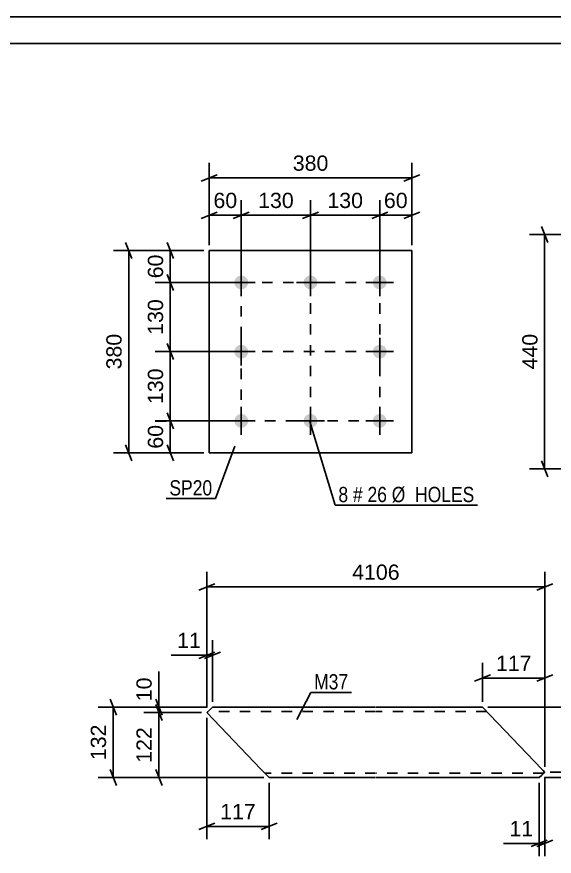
# Model space of a CAD drawing. Header units: millimetres. Extents: x 0 to 841, y 0 to 594.
# Drawn here: x 473 to 573.9, y 436.3 to 594 of the extents above; entities that cross this region are included whole.
import ezdxf

# ---------------------------------------------------------------- set-up
doc = ezdxf.new("R2010")
doc.units = ezdxf.units.MM
doc.linetypes.add('DXK_LINE_DOT2', pattern=[3.9198, 1.9599, -1.9599])
doc.styles.add('Arial', font='ARIAL.TTF', dxfattribs={"height": 0.2})
doc.styles.add('Arial Narrow', font='ARIALN.TTF', dxfattribs={"height": 0.2})

# ---------------------------------------------------------------- blocks, each defined once
blk = doc.blocks.new('Unknown-318890688-1126')
at = {"color": 5, "linetype": 'Continuous'}
for p, q in [((841, 594), (0, 594)), ((836, 589), (5, 589))]:
    blk.add_line(p, q, dxfattribs=at)
blk = doc.blocks.new('Part-318890688-5195 - 5189')
at = {"color": 2, "linetype": 'Continuous'}
for p, q in [((509.25, 463.84), (508.68, 463.32)), ((509.74, 464.31), (509.25, 463.84)), ((540.35, 464.31), (509.74, 464.31)), ((560.45, 464.31), (540.45, 464.31)), ((571.54, 452.71), (560.45, 464.31)), ((518.82, 452.71), (508.68, 463.32)), ((519.91, 451.58), (518.82, 452.71)), ((571.54, 452.71), (572.13, 452.1)), ((520.35, 451.11), (519.91, 451.58)), ((540.35, 451.11), (520.35, 451.11)), ((571.06, 451.11), (540.45, 451.11)), ((571.55, 451.58), (571.06, 451.11)), ((572.13, 452.1), (571.55, 451.58))]:
    blk.add_line(p, q, dxfattribs=at)
at = {"color": 7, "linetype": 'DXK_LINE_DOT2'}
for p, q in [((508.68, 463.32), (508.69, 463.31)), ((508.69, 463.31), (508.68, 463.32)), ((508.69, 463.31), (508.71, 463.32)), ((508.69, 463.31), (508.71, 463.32)), ((508.72, 463.28), (508.69, 463.31)), ((508.71, 463.32), (508.91, 463.51)), ((540.35, 463.51), (508.91, 463.51)), ((561.22, 463.51), (540.45, 463.51)), ((520.24, 451.23), (518.82, 452.71)), ((540.35, 451.91), (519.59, 451.91)), ((571.9, 451.91), (540.45, 451.91)), ((572.09, 452.15), (571.84, 452.41)), ((572.11, 452.12), (571.9, 451.91)), ((572.11, 452.12), (572.09, 452.15)), ((572.13, 452.1), (572.11, 452.12)), ((572.11, 452.12), (572.13, 452.1))]:
    blk.add_line(p, q, dxfattribs=at)
blk = doc.blocks.new('Part-318890688-5784 - 5778')
at = {"color": 2, "linetype": 'Continuous'}
for p, q in [((509.14, 550.11), (509.14, 512.11)), ((509.14, 550.11), (547.14, 550.11)), ((547.14, 550.11), (547.14, 512.11)), ((547.14, 512.11), (509.14, 512.11))]:
    blk.add_line(p, q, dxfattribs=at)
at = {"color": 7, "linetype": 'DXK_LINE_DOT2'}
for p, q in [((509.14, 512.11), (509.14, 550.11)), ((547.14, 512.11), (547.14, 550.11))]:
    blk.add_line(p, q, dxfattribs=at)
blk = doc.blocks.new('Bolt-318890688-5817 - 5778')
at = {"linetype": 'Continuous'}
for points in [[(515.14, 545.41, -1), (515.14, 542.81, -1)], [(528.14, 545.41, -1), (528.14, 542.81, -1)], [(541.14, 545.41, -1), (541.14, 542.81, -1)], [(515.14, 532.41, -1), (515.14, 529.81, -1)], [(541.14, 532.41, -1), (541.14, 529.81, -1)], [(515.14, 519.41, -1), (515.14, 516.81, -1)], [(528.14, 519.41, -1), (528.14, 516.81, -1)], [(541.14, 519.41, -1), (541.14, 516.81, -1)]]:
    blk.add_hatch(color=1, dxfattribs=at).paths.add_polyline_path(points)
at = {"color": 1, "linetype": 'Continuous'}
for p, q in [((515.14, 546.71), (515.14, 541.51)), ((528.14, 546.71), (528.14, 541.51)), ((541.14, 546.71), (541.14, 541.51)), ((512.54, 544.11), (517.74, 544.11)), ((525.54, 544.11), (530.74, 544.11)), ((538.54, 544.11), (543.74, 544.11)), ((515.14, 533.71), (515.14, 528.51)), ((541.14, 533.71), (541.14, 528.51)), ((512.54, 531.11), (517.74, 531.11)), ((538.54, 531.11), (543.74, 531.11)), ((515.14, 520.71), (515.14, 515.51)), ((528.14, 520.71), (528.14, 515.51)), ((541.14, 520.71), (541.14, 515.51)), ((512.54, 518.11), (517.74, 518.11)), ((525.54, 518.11), (530.74, 518.11)), ((538.54, 518.11), (543.74, 518.11))]:
    blk.add_line(p, q, dxfattribs=at)
blk = doc.blocks.new('Rectangle-318890688-5904 - 5778')
at = {"color": 1, "linetype": 'DXK_LINE_DOT2'}
blk.add_lwpolyline([(515.14, 544.11), (541.14, 544.11), (541.14, 518.11), (515.14, 518.11), (515.14, 544.11)], close=True, dxfattribs=at)
blk = doc.blocks.new('Line-318890688-5897 - 5778')
at = {"color": 1, "linetype": 'DXK_LINE_DOT2'}
blk.add_line((528.14, 544.11), (528.14, 518.11), dxfattribs=at)
blk = doc.blocks.new('Line-318890688-5890 - 5778')
at = {"color": 1, "linetype": 'DXK_LINE_DOT2'}
blk.add_line((515.14, 531.11), (541.14, 531.11), dxfattribs=at)
blk = doc.blocks.new('StraightDimension-318890688-1852 - 1759')
at = {"color": 7, "linetype": 'Continuous'}
for p, q in [((572.7, 551.61), (571.5, 554.61)), ((584.36, 553.11), (569.25, 553.11)), ((572.1, 509.11), (572.1, 553.11)), ((571.5, 510.61), (572.7, 507.61)), ((584.36, 509.11), (569.25, 509.11))]:
    blk.add_line(p, q, dxfattribs=at)
at = {"color": 0}
blk.add_wipeout([(571.35, 535.04), (567.15, 535.04), (567.15, 527.17), (571.35, 527.17)], dxfattribs=at)
at = {"color": 3, "style": 'Arial'}
blk.add_text('440', height=2.865, rotation=90.0002, dxfattribs=at).set_placement((570.75, 527.77))
blk = doc.blocks.new('StraightDimension-318890688-5219 - 5189')
at = {"color": 7, "linetype": 'Continuous'}
for p, q in [((499.07, 464.82), (500.27, 461.82)), ((507.68, 463.32), (496.82, 463.32)), ((499.67, 451.11), (499.67, 463.32)), ((500.27, 449.61), (499.07, 452.61)), ((519.36, 451.11), (496.82, 451.11))]:
    blk.add_line(p, q, dxfattribs=at)
at = {"color": 0}
blk.add_wipeout([(498.92, 461.15), (494.72, 461.15), (494.72, 453.28), (498.92, 453.28)], dxfattribs=at)
at = {"color": 3, "style": 'Arial'}
blk.add_text('122', height=2.865, rotation=90.0002, dxfattribs=at).set_placement((498.32, 453.88))
blk = doc.blocks.new('StraightDimension-318890688-5198 - 5189')
at = {"color": 7, "linetype": 'Continuous'}
for p, q in [((499.07, 465.81), (500.27, 462.81)), ((508.74, 464.31), (496.82, 464.31)), ((500.27, 461.82), (499.07, 464.82)), ((499.67, 463.32), (499.67, 464.31)), ((507.68, 463.32), (496.82, 463.32))]:
    blk.add_line(p, q, dxfattribs=at)
at = {"color": 0}
blk.add_wipeout([(498.92, 470.48), (494.72, 470.48), (494.72, 464.84), (498.92, 464.84)], dxfattribs=at)
at = {"color": 7, "linetype": 'Continuous'}
blk.add_line((499.67, 464.31), (499.67, 471.01), dxfattribs=at)
blk.add_line((499.67, 464.31), (499.67, 471.01), dxfattribs=at)
at = {"color": 3, "style": 'Arial'}
blk.add_text('10', height=2.865, rotation=90.0002, dxfattribs=at).set_placement((498.32, 465.44))
blk = doc.blocks.new('StraightDimension-318890688-5237 - 5189')
at = {"color": 7, "linetype": 'Continuous'}
for p, q in [((582.72, 465.81), (583.92, 462.81)), ((561.45, 464.31), (585.72, 464.31)), ((583.32, 452.1), (583.32, 464.31)), ((583.92, 450.6), (582.72, 453.6)), ((573.13, 452.1), (585.72, 452.1))]:
    blk.add_line(p, q, dxfattribs=at)
at = {"color": 0}
blk.add_wipeout([(582.57, 462.14), (578.37, 462.14), (578.37, 454.27), (582.57, 454.27)], dxfattribs=at)
at = {"color": 3, "style": 'Arial'}
blk.add_text('122', height=2.865, rotation=90.0002, dxfattribs=at).set_placement((581.97, 454.87))
blk = doc.blocks.new('StraightDimension-318890688-5248 - 5189')
at = {"color": 7, "linetype": 'Continuous'}
for p, q in [((582.72, 453.6), (583.92, 450.6)), ((583.92, 449.61), (582.72, 452.61)), ((572.06, 451.11), (585.72, 451.11)), ((573.13, 452.1), (585.72, 452.1)), ((583.32, 451.11), (583.32, 452.1))]:
    blk.add_line(p, q, dxfattribs=at)
at = {"color": 0}
blk.add_wipeout([(582.57, 450.59), (578.37, 450.59), (578.37, 444.94), (582.57, 444.94)], dxfattribs=at)
at = {"color": 7, "linetype": 'Continuous'}
blk.add_line((583.32, 451.11), (583.32, 444.42), dxfattribs=at)
blk.add_line((583.32, 451.11), (583.32, 444.42), dxfattribs=at)
at = {"color": 3, "style": 'Arial'}
blk.add_text('10', height=2.865, rotation=90.0002, dxfattribs=at).set_placement((581.97, 445.54))
blk = doc.blocks.new('StraightDimension-318890688-5260 - 5189')
at = {"color": 7, "linetype": 'Continuous'}
for p, q in [((491.7, 462.81), (490.5, 465.81)), ((508.74, 464.31), (488.25, 464.31)), ((491.1, 451.11), (491.1, 464.31)), ((490.5, 452.61), (491.7, 449.61)), ((519.36, 451.11), (488.25, 451.11))]:
    blk.add_line(p, q, dxfattribs=at)
at = {"color": 0}
blk.add_wipeout([(490.35, 461.65), (486.15, 461.65), (486.15, 453.78), (490.35, 453.78)], dxfattribs=at)
at = {"color": 3, "style": 'Arial'}
blk.add_text('132', height=2.865, rotation=90.0002, dxfattribs=at).set_placement((489.75, 454.38))
blk = doc.blocks.new('StraightDimension-318890688-5274 - 5189')
at = {"color": 7, "linetype": 'Continuous'}
for p, q in [((508.68, 464.32), (508.68, 476.93)), ((509.74, 465.31), (509.74, 476.93)), ((507.18, 473.48), (510.18, 474.68)), ((511.24, 474.68), (508.24, 473.48)), ((508.68, 474.08), (509.74, 474.08))]:
    blk.add_line(p, q, dxfattribs=at)
at = {"color": 0}
blk.add_wipeout([(508.15, 474.83), (508.15, 479.03), (502.5, 479.03), (502.5, 474.83)], dxfattribs=at)
at = {"color": 7, "linetype": 'Continuous'}
blk.add_line((508.68, 474.08), (501.98, 474.08), dxfattribs=at)
blk.add_line((508.68, 474.08), (501.98, 474.08), dxfattribs=at)
at = {"color": 3, "style": 'Arial'}
blk.add_text('11', height=2.865, dxfattribs=at).set_placement((503.1, 475.43))
blk = doc.blocks.new('StraightDimension-318890688-5292 - 5189')
at = {"color": 7, "linetype": 'Continuous'}
for p, q in [((560.45, 465.31), (560.45, 472.64)), ((572.13, 453.1), (572.13, 472.64)), ((558.95, 469.19), (561.95, 470.39)), ((573.63, 470.39), (570.63, 469.19)), ((560.45, 469.79), (572.13, 469.79))]:
    blk.add_line(p, q, dxfattribs=at)
at = {"color": 0}
blk.add_wipeout([(570.23, 470.54), (570.23, 474.74), (562.36, 474.74), (562.36, 470.54)], dxfattribs=at)
at = {"color": 3, "style": 'Arial'}
blk.add_text('117', height=2.865, dxfattribs=at).set_placement((562.96, 471.14))
blk = doc.blocks.new('StraightDimension-318890688-5314 - 5189')
at = {"color": 7, "linetype": 'Continuous'}
for p, q in [((508.67, 462.33), (508.67, 439.54)), ((520.35, 450.11), (520.35, 439.54)), ((507.17, 441.34), (510.17, 442.54)), ((508.67, 441.94), (520.35, 441.94)), ((521.85, 442.54), (518.85, 441.34))]:
    blk.add_line(p, q, dxfattribs=at)
at = {"color": 0}
blk.add_wipeout([(518.45, 442.69), (518.45, 446.89), (510.58, 446.89), (510.58, 442.69)], dxfattribs=at)
at = {"color": 3, "style": 'Arial'}
blk.add_text('117', height=2.865, dxfattribs=at).set_placement((511.18, 443.29))
blk = doc.blocks.new('StraightDimension-318890688-5332 - 5189')
at = {"color": 7, "linetype": 'Continuous'}
for p, q in [((572.13, 451.1), (572.13, 436.33)), ((571.06, 450.11), (571.06, 436.33)), ((569.56, 438.13), (572.56, 439.33)), ((573.63, 439.33), (570.63, 438.13)), ((571.06, 438.73), (572.13, 438.73))]:
    blk.add_line(p, q, dxfattribs=at)
at = {"color": 0}
blk.add_wipeout([(570.54, 439.48), (570.54, 443.68), (564.89, 443.68), (564.89, 439.48)], dxfattribs=at)
at = {"color": 7, "linetype": 'Continuous'}
blk.add_line((571.06, 438.73), (564.37, 438.73), dxfattribs=at)
blk.add_line((571.06, 438.73), (564.37, 438.73), dxfattribs=at)
at = {"color": 3, "style": 'Arial'}
blk.add_text('11', height=2.865, dxfattribs=at).set_placement((565.49, 440.08))
blk = doc.blocks.new('StraightDimension-318890688-5354 - 5189')
at = {"color": 7, "linetype": 'Continuous'}
for p, q in [((508.68, 464.32), (508.68, 489.75)), ((572.13, 453.1), (572.13, 489.75)), ((510.18, 487.5), (507.18, 486.3)), ((570.63, 486.3), (573.63, 487.5)), ((508.68, 486.9), (572.13, 486.9))]:
    blk.add_line(p, q, dxfattribs=at)
at = {"color": 0}
blk.add_wipeout([(545.45, 487.65), (545.45, 491.85), (535.36, 491.85), (535.36, 487.65)], dxfattribs=at)
at = {"color": 3, "style": 'Arial'}
blk.add_text('4106', height=2.865, dxfattribs=at).set_placement((535.96, 488.25))
blk = doc.blocks.new('StraightDimension-318890688-5819 - 5778')
at = {"color": 7, "linetype": 'Continuous'}
for p, q in [((509.14, 551.11), (509.14, 566.58)), ((547.14, 551.11), (547.14, 566.58)), ((510.64, 564.33), (507.64, 563.13)), ((509.14, 563.73), (547.14, 563.73)), ((545.64, 563.13), (548.64, 564.33))]:
    blk.add_line(p, q, dxfattribs=at)
at = {"color": 0}
blk.add_wipeout([(532.08, 564.48), (532.08, 568.68), (524.21, 568.68), (524.21, 564.48)], dxfattribs=at)
at = {"color": 3, "style": 'Arial'}
blk.add_text('380', height=2.865, dxfattribs=at).set_placement((524.81, 565.08))
blk = doc.blocks.new('StraightDimension-318890688-5844 - 5778')
at = {"color": 7, "linetype": 'Continuous'}
for p, q in [((509.14, 551.11), (509.14, 559.58)), ((515.14, 545.11), (515.14, 559.58)), ((507.64, 556.13), (510.64, 557.33)), ((509.14, 556.73), (515.14, 556.73)), ((516.64, 557.33), (513.64, 556.13))]:
    blk.add_line(p, q, dxfattribs=at)
at = {"color": 0}
blk.add_wipeout([(514.97, 557.48), (514.97, 561.68), (509.32, 561.68), (509.32, 557.48)], dxfattribs=at)
at = {"color": 3, "style": 'Arial'}
blk.add_text('60', height=2.865, dxfattribs=at).set_placement((509.92, 558.08))
blk = doc.blocks.new('StraightDimension-318890688-5855 - 5778')
at = {"color": 7, "linetype": 'Continuous'}
for p, q in [((494.62, 548.61), (493.42, 551.61)), ((508.14, 550.11), (491.17, 550.11)), ((494.02, 512.11), (494.02, 550.11)), ((493.42, 513.61), (494.62, 510.61)), ((508.14, 512.11), (491.17, 512.11))]:
    blk.add_line(p, q, dxfattribs=at)
at = {"color": 0}
blk.add_wipeout([(493.27, 535.04), (489.07, 535.04), (489.07, 527.17), (493.27, 527.17)], dxfattribs=at)
at = {"color": 3, "style": 'Arial'}
blk.add_text('380', height=2.865, rotation=90.0002, dxfattribs=at).set_placement((492.67, 527.77))
blk = doc.blocks.new('StraightDimension-318890688-8204 - 5778')
at = {"color": 7, "linetype": 'Continuous'}
for p, q in [((528.14, 545.11), (528.14, 559.58)), ((541.14, 545.11), (541.14, 559.58)), ((529.64, 557.33), (526.64, 556.13)), ((528.14, 556.73), (541.14, 556.73)), ((539.64, 556.13), (542.64, 557.33))]:
    blk.add_line(p, q, dxfattribs=at)
at = {"color": 0}
blk.add_wipeout([(538.58, 557.48), (538.58, 561.68), (530.71, 561.68), (530.71, 557.48)], dxfattribs=at)
at = {"color": 3, "style": 'Arial'}
blk.add_text('130', height=2.865, dxfattribs=at).set_placement((531.31, 558.08))
blk = doc.blocks.new('StraightDimension-318890688-5834 - 5778')
at = {"color": 7, "linetype": 'Continuous'}
for p, q in [((541.14, 545.11), (541.14, 559.58)), ((547.14, 551.11), (547.14, 559.58)), ((539.64, 556.13), (542.64, 557.33)), ((541.14, 556.73), (547.14, 556.73)), ((548.64, 557.33), (545.64, 556.13))]:
    blk.add_line(p, q, dxfattribs=at)
at = {"color": 0}
blk.add_wipeout([(546.97, 557.48), (546.97, 561.68), (541.32, 561.68), (541.32, 557.48)], dxfattribs=at)
at = {"color": 3, "style": 'Arial'}
blk.add_text('60', height=2.865, dxfattribs=at).set_placement((541.92, 558.08))
blk = doc.blocks.new('StraightDimension-318890688-5866 - 5778')
at = {"color": 7, "linetype": 'Continuous'}
for p, q in [((501.21, 519.61), (502.41, 516.61)), ((514.14, 518.11), (498.96, 518.11)), ((501.81, 512.11), (501.81, 518.11)), ((502.41, 510.61), (501.21, 513.61)), ((508.14, 512.11), (498.96, 512.11))]:
    blk.add_line(p, q, dxfattribs=at)
at = {"color": 0}
blk.add_wipeout([(501.06, 517.93), (496.86, 517.93), (496.86, 512.28), (501.06, 512.28)], dxfattribs=at)
at = {"color": 3, "style": 'Arial'}
blk.add_text('60', height=2.865, rotation=90.0002, dxfattribs=at).set_placement((500.46, 512.88))
blk = doc.blocks.new('StraightDimension-318890688-5876 - 5778')
at = {"color": 7, "linetype": 'Continuous'}
for p, q in [((501.21, 551.61), (502.41, 548.61)), ((508.14, 550.11), (498.96, 550.11)), ((501.81, 544.11), (501.81, 550.11)), ((502.41, 542.61), (501.21, 545.61)), ((514.14, 544.11), (498.96, 544.11))]:
    blk.add_line(p, q, dxfattribs=at)
at = {"color": 0}
blk.add_wipeout([(501.06, 549.93), (496.86, 549.93), (496.86, 544.28), (501.06, 544.28)], dxfattribs=at)
at = {"color": 3, "style": 'Arial'}
blk.add_text('60', height=2.865, rotation=90.0002, dxfattribs=at).set_placement((500.46, 544.88))
blk = doc.blocks.new('StraightDimension-318890688-8202 - 5778')
at = {"color": 7, "linetype": 'Continuous'}
for p, q in [((515.14, 545.11), (515.14, 559.58)), ((528.14, 545.11), (528.14, 559.58)), ((516.64, 557.33), (513.64, 556.13)), ((515.14, 556.73), (528.14, 556.73)), ((526.64, 556.13), (529.64, 557.33))]:
    blk.add_line(p, q, dxfattribs=at)
at = {"color": 0}
blk.add_wipeout([(525.58, 557.48), (525.58, 561.68), (517.71, 561.68), (517.71, 557.48)], dxfattribs=at)
at = {"color": 3, "style": 'Arial'}
blk.add_text('130', height=2.865, dxfattribs=at).set_placement((518.31, 558.08))
blk = doc.blocks.new('StraightDimension-318890688-8224 - 5778')
at = {"color": 7, "linetype": 'Continuous'}
for p, q in [((502.41, 529.61), (501.21, 532.61)), ((514.14, 531.11), (498.96, 531.11)), ((501.81, 518.11), (501.81, 531.11)), ((501.21, 519.61), (502.41, 516.61)), ((514.14, 518.11), (498.96, 518.11))]:
    blk.add_line(p, q, dxfattribs=at)
at = {"color": 0}
blk.add_wipeout([(501.06, 528.54), (496.86, 528.54), (496.86, 520.67), (501.06, 520.67)], dxfattribs=at)
at = {"color": 3, "style": 'Arial'}
blk.add_text('130', height=2.865, rotation=90.0002, dxfattribs=at).set_placement((500.46, 521.27))
blk = doc.blocks.new('StraightDimension-318890688-8226 - 5778')
at = {"color": 7, "linetype": 'Continuous'}
for p, q in [((502.41, 542.61), (501.21, 545.61)), ((514.14, 544.11), (498.96, 544.11)), ((501.81, 531.11), (501.81, 544.11)), ((501.21, 532.61), (502.41, 529.61)), ((514.14, 531.11), (498.96, 531.11))]:
    blk.add_line(p, q, dxfattribs=at)
at = {"color": 0}
blk.add_wipeout([(501.06, 541.54), (496.86, 541.54), (496.86, 533.67), (501.06, 533.67)], dxfattribs=at)
at = {"color": 3, "style": 'Arial'}
blk.add_text('130', height=2.865, rotation=90.0002, dxfattribs=at).set_placement((500.46, 534.27))
blk = doc.blocks.new('Mark-318890688-5191 - 5189')
at = {"color": 0}
blk.add_wipeout([(535.21, 467.67), (535.21, 470.67), (528.82, 470.67), (528.82, 467.67)], dxfattribs=at)
blk.add_wipeout([(535.21, 467.67), (535.21, 470.67), (528.82, 470.67), (528.82, 467.67)], dxfattribs=at)
at = {"color": 30, "linetype": 'Continuous'}
for p, q in [((525.59, 462.02), (528.22, 467.07)), ((528.22, 467.07), (535.81, 467.07))]:
    blk.add_line(p, q, dxfattribs=at)
at = {"color": 3, "style": 'Arial Narrow'}
blk.add_text('M37', height=2.863, dxfattribs=at).set_placement((528.82, 467.67))
blk = doc.blocks.new('Mark-318890688-5780 - 5778')
at = {"color": 0}
blk.add_wipeout([(509.69, 504.09), (509.69, 507.09), (501.65, 507.09), (501.65, 504.09)], dxfattribs=at)
blk.add_wipeout([(509.69, 504.09), (509.69, 507.09), (501.65, 507.09), (501.65, 504.09)], dxfattribs=at)
at = {"color": 30, "linetype": 'Continuous'}
for p in [(513.95, 513.34), (501.05, 503.49)]:
    blk.add_line(p, (510.29, 503.49), dxfattribs=at)
at = {"color": 3, "style": 'Arial Narrow'}
blk.add_text('SP20', height=2.863, dxfattribs=at).set_placement((501.65, 504.09))
blk = doc.blocks.new('Mark-318890688-5813 - 5778')
at = {"color": 0}
for points in [[(535.21, 502.84), (535.21, 505.84), (533.38, 505.84), (533.38, 502.84)], [(537.94, 502.84), (537.94, 505.84), (536.11, 505.84), (536.11, 502.84)], [(542.49, 502.84), (542.49, 505.84), (538.84, 505.84), (538.84, 502.84)], [(558.92, 502.84), (558.92, 505.84), (543.39, 505.84), (543.39, 502.84)]]:
    blk.add_wipeout(points, dxfattribs=at)
for points in [[(535.21, 502.84), (535.21, 505.84), (533.38, 505.84), (533.38, 502.84)], [(537.94, 502.84), (537.94, 505.84), (536.11, 505.84), (536.11, 502.84)], [(542.49, 502.84), (542.49, 505.84), (538.84, 505.84), (538.84, 502.84)], [(558.92, 502.84), (558.92, 505.84), (543.39, 505.84), (543.39, 502.84)]]:
    blk.add_wipeout(points, dxfattribs=at)
at = {"color": 7, "linetype": 'Continuous'}
for p, q in [((527.93, 518.16), (532.78, 502.24)), ((532.78, 502.24), (559.52, 502.24))]:
    blk.add_line(p, q, dxfattribs=at)
at = {"color": 3, "style": 'Arial Narrow'}
for s, height, p in [('8', 2.86, (533.38, 502.84)), ('#', 2.86, (536.11, 502.84)), ('26', 2.863, (538.84, 502.84)), ('Ø  HOLES', 2.863, (543.39, 502.84))]:
    blk.add_text(s, height=height, dxfattribs=at).set_placement(p)

msp = doc.modelspace()

# ---------------------------------------------------------------- block references
for name in ['Unknown-318890688-1126', 'Part-318890688-5784 - 5778', 'Bolt-318890688-5817 - 5778', 'Rectangle-318890688-5904 - 5778', 'Line-318890688-5897 - 5778', 'Line-318890688-5890 - 5778', 'Part-318890688-5195 - 5189']:
    msp.add_blockref(name, (0, 0))

# ---------------------------------------------------------------- next in the draw order: block references
for name in ['StraightDimension-318890688-5819 - 5778', 'StraightDimension-318890688-1852 - 1759', 'Mark-318890688-5813 - 5778', 'StraightDimension-318890688-5237 - 5189', 'StraightDimension-318890688-5219 - 5189']:
    msp.add_blockref(name, (0, 0))

# ---------------------------------------------------------------- next in the draw order: block references
for name in ['StraightDimension-318890688-5844 - 5778', 'StraightDimension-318890688-8204 - 5778', 'StraightDimension-318890688-5198 - 5189', 'StraightDimension-318890688-5248 - 5189']:
    msp.add_blockref(name, (0, 0))

# ---------------------------------------------------------------- next in the draw order: block references
for name in ['StraightDimension-318890688-5834 - 5778', 'StraightDimension-318890688-5855 - 5778', 'StraightDimension-318890688-5292 - 5189', 'StraightDimension-318890688-5260 - 5189', 'StraightDimension-318890688-5332 - 5189']:
    msp.add_blockref(name, (0, 0))

# ---------------------------------------------------------------- next in the draw order: block references
for name in ['StraightDimension-318890688-5876 - 5778', 'StraightDimension-318890688-5866 - 5778', 'StraightDimension-318890688-5274 - 5189', 'StraightDimension-318890688-5314 - 5189']:
    msp.add_blockref(name, (0, 0))

# ---------------------------------------------------------------- next in the draw order: block references
for name in ['StraightDimension-318890688-8202 - 5778', 'StraightDimension-318890688-8224 - 5778', 'Mark-318890688-5780 - 5778', 'StraightDimension-318890688-5354 - 5189']:
    msp.add_blockref(name, (0, 0))

# ---------------------------------------------------------------- next in the draw order: block references
for name in ['StraightDimension-318890688-8226 - 5778', 'Mark-318890688-5191 - 5189']:
    msp.add_blockref(name, (0, 0))

doc.saveas('drawing.dxf')
